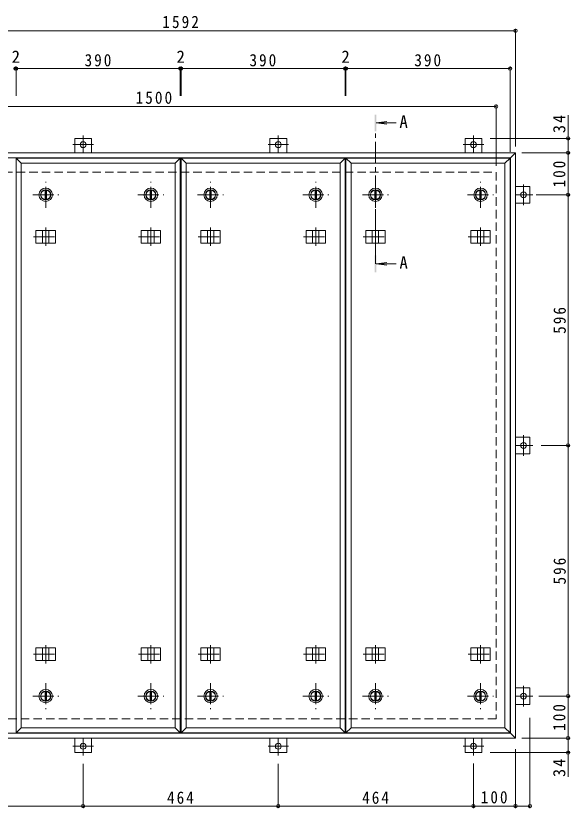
# Model space of a CAD drawing. Units: millimetres at full size, sheet at 1:10. Extents: x -2570 to 2419, y -1962 to 1656.
# Drawn here: x -1371 to -53, y -228 to 1656 of the extents above; entities that cross this region are included whole.
import ezdxf
from ezdxf.enums import TextEntityAlignment as Align

# ---------------------------------------------------------------- set-up
doc = ezdxf.new("R2010")
doc.units = ezdxf.units.MM
doc.header["$LTSCALE"] = 10
doc.header["$PDMODE"] = 32
doc.header["$PDSIZE"] = 8
doc.linetypes.add('CHAIN1', pattern=[8, 5, -1, 1, -1])
doc.linetypes.add('DASHED2', pattern=[3, 2, -1])
for name, color, linetype, lineweight in [('0-1_躯体', 2, 'DASHED2', 9), ('0-2_仕上', 3, 'Continuous', 9), ('0-3_建具', 2, 'Continuous', 9), ('0-5_寸法', 4, 'Continuous', 9), ('0-E', 3, 'Continuous', 9), ('0-F', 2, 'Continuous', 9)]:
    doc.layers.add(name, color=color, linetype=linetype, lineweight=lineweight)
doc.styles.add('ＭＳ ゴシック', font='')
doc.styles.get('ＭＳ ゴシック').set_extended_font_data('MS Gothic')

msp = doc.modelspace()

# ---------------------------------------------------------------- linework, layer by layer
at = {"layer": '0-1_躯体'}
for p, q in [((-1728.75, 1284.56), (-228.75, 1284.56)), ((-228.75, 1284.56), (-228.75, -15.44)), ((-228.75, -15.44), (-1728.75, -15.44))]:
    msp.add_line(p, q, dxfattribs=at)
at = {"layer": '0-2_仕上'}
for p, q in [((-1369.75, 1317.56), (-1357.75, 1305.56)), ((-1369.75, 1317.56), (-979.75, 1317.56)), ((-1369.75, -48.44), (-1369.75, 1317.56)), ((-1357.75, 1305.56), (-991.75, 1305.56)), ((-1357.75, -36.44), (-1357.75, 1305.56)), ((-991.75, 1305.56), (-979.75, 1317.56)), ((-991.75, -36.44), (-991.75, 1305.56)), ((-979.75, -48.44), (-979.75, 1317.56)), ((-977.75, 1317.56), (-965.75, 1305.56)), ((-977.75, 1317.56), (-587.75, 1317.56)), ((-977.75, -48.44), (-977.75, 1317.56)), ((-965.75, 1305.56), (-599.75, 1305.56)), ((-965.75, -36.44), (-965.75, 1305.56)), ((-599.75, 1305.56), (-587.75, 1317.56)), ((-599.75, -36.44), (-599.75, 1305.56)), ((-587.75, -48.44), (-587.75, 1317.56)), ((-585.75, 1317.56), (-573.75, 1305.56)), ((-585.75, 1317.56), (-195.75, 1317.56)), ((-585.75, -48.44), (-585.75, 1317.56)), ((-573.75, 1305.56), (-207.75, 1305.56)), ((-573.75, -36.44), (-573.75, 1305.56)), ((-207.75, 1305.56), (-195.75, 1317.56)), ((-207.75, -36.44), (-207.75, 1305.56)), ((-195.75, -48.44), (-195.75, 1317.56)), ((-1369.75, -48.44), (-1357.75, -36.44)), ((-977.75, -48.44), (-965.75, -36.44)), ((-585.75, -48.44), (-573.75, -36.44)), ((-979.75, -48.44), (-1369.75, -48.44)), ((-587.75, -48.44), (-977.75, -48.44)), ((-195.75, -48.44), (-585.75, -48.44))]:
    msp.add_line(p, q, dxfattribs=at)
for points in [[(-979.75, -48.44), (-991.75, -36.44), (-1357.75, -36.44)], [(-587.75, -48.44), (-599.75, -36.44), (-965.75, -36.44)], [(-195.75, -48.44), (-207.75, -36.44), (-573.75, -36.44)]]:
    msp.add_lwpolyline(points, dxfattribs=at)
at = {"layer": '0-3_建具'}
for p, q in [((-1774.75, 1330.56), (-182.75, 1330.56)), ((-194.75, 1318.56), (-182.75, 1330.56)), ((-182.75, 1330.56), (-182.75, -61.44)), ((-1762.75, 1318.56), (-194.75, 1318.56)), ((-194.75, -49.44), (-194.75, 1318.56)), ((-194.75, -49.44), (-1762.75, -49.44)), ((-194.75, -49.44), (-182.75, -61.44)), ((-182.75, -61.44), (-1774.75, -61.44))]:
    msp.add_line(p, q, dxfattribs=at)
at = {"layer": '0-5_寸法'}
for p, q in [((-513.75, 1401.37), (-488.97, 1404.64)), ((-513.75, 1401.37), (-488.97, 1398.11)), ((-513.75, 1401.37), (-466.29, 1401.37)), ((-513.75, 1066.25), (-488.97, 1069.51)), ((-513.75, 1066.25), (-488.97, 1062.99)), ((-513.75, 1066.25), (-466.29, 1066.25))]:
    msp.add_line(p, q, dxfattribs=at)
at = {"layer": '0-5_寸法', "linetype": 'CHAIN1'}
msp.add_line((-515.75, 1066.25), (-515.75, 1381.37), dxfattribs=at)
at = {"layer": '0-5_寸法'}
for points in [[(-513.75, 1421.37), (-517.75, 1421.37), (-513.75, 1381.37), (-517.75, 1381.37)], [(-513.75, 1046.25), (-517.75, 1046.25), (-513.75, 1086.25), (-517.75, 1086.25)]]:
    msp.add_solid(points, dxfattribs=at)
at = {"layer": '0-E'}
for p, q in [((-1230.75, 1364.76), (-1190.75, 1364.76)), ((-1230.75, 1364.76), (-1230.75, 1330.56)), ((-1190.75, 1364.76), (-1190.75, 1330.56)), ((-766.75, 1364.76), (-726.75, 1364.76)), ((-766.75, 1364.76), (-766.75, 1330.56)), ((-726.75, 1364.76), (-726.75, 1330.56)), ((-302.75, 1364.76), (-262.75, 1364.76)), ((-302.75, 1364.76), (-302.75, 1330.56)), ((-262.75, 1364.76), (-262.75, 1330.56)), ((-148.55, 1250.56), (-182.75, 1250.56)), ((-148.55, 1250.56), (-148.55, 1210.56)), ((-148.55, 1210.56), (-182.75, 1210.56)), ((-148.55, 654.56), (-182.75, 654.56)), ((-148.55, 654.56), (-148.55, 614.56)), ((-148.55, 614.56), (-182.75, 614.56)), ((-148.55, 58.56), (-182.75, 58.56)), ((-148.55, 58.56), (-148.55, 18.56)), ((-148.55, 18.56), (-182.75, 18.56)), ((-1230.75, -95.64), (-1230.75, -61.44)), ((-1190.75, -95.64), (-1190.75, -61.44)), ((-766.75, -95.64), (-766.75, -61.44)), ((-726.75, -95.64), (-726.75, -61.44)), ((-302.75, -95.64), (-302.75, -61.44)), ((-262.75, -95.64), (-262.75, -61.44)), ((-1190.75, -95.64), (-1230.75, -95.64)), ((-726.75, -95.64), (-766.75, -95.64)), ((-262.75, -95.64), (-302.75, -95.64))]:
    msp.add_line(p, q, dxfattribs=at)
at = {"layer": '0-E', "linetype": 'CHAIN1'}
for p, q in [((-1210.75, 1371.73), (-1210.75, 1330.56)), ((-746.75, 1371.73), (-746.75, 1330.56)), ((-282.75, 1371.73), (-282.75, 1330.56)), ((-1186.37, 1349.76), (-1235.13, 1349.76)), ((-722.37, 1349.76), (-771.13, 1349.76)), ((-258.37, 1349.76), (-307.13, 1349.76)), ((-163.55, 1206.18), (-163.55, 1254.93)), ((-141.58, 1230.56), (-182.75, 1230.56)), ((-163.55, 610.18), (-163.55, 658.93)), ((-141.58, 634.56), (-182.75, 634.56)), ((-163.55, 14.18), (-163.55, 62.93)), ((-141.58, 38.56), (-182.75, 38.56)), ((-1210.75, -102.62), (-1210.75, -61.44)), ((-746.75, -102.62), (-746.75, -61.44)), ((-282.75, -102.62), (-282.75, -61.44)), ((-1235.13, -80.64), (-1186.37, -80.64)), ((-771.13, -80.64), (-722.37, -80.64)), ((-307.13, -80.64), (-258.37, -80.64))]:
    msp.add_line(p, q, dxfattribs=at)
at = {"layer": '0-E'}
for centre in [(-1210.75, 1349.76), (-746.75, 1349.76), (-282.75, 1349.76), (-163.55, 1230.56), (-163.55, 634.56), (-163.55, 38.56), (-1210.75, -80.64), (-746.75, -80.64), (-282.75, -80.64)]:
    msp.add_circle(centre, 7, dxfattribs=at)
at = {"layer": '0-F', "color": 7}
for p, q in [((-1774.75, 1620.56), (-182.75, 1620.56)), ((-182.75, 1345.56), (-182.75, 1625.56)), ((-1371.75, 1530.56), (-1369.75, 1530.56)), ((-1369.75, 1533.56), (-1369.75, 1465.56)), ((-1369.75, 1530.56), (-979.75, 1530.56)), ((-979.75, 1533.56), (-979.75, 1465.56)), ((-979.75, 1530.56), (-977.75, 1530.56)), ((-977.75, 1533.56), (-977.75, 1465.56)), ((-977.75, 1530.56), (-587.75, 1530.56)), ((-587.75, 1533.56), (-587.75, 1465.56)), ((-587.75, 1530.56), (-585.75, 1530.56)), ((-585.75, 1533.56), (-585.75, 1465.56)), ((-585.75, 1530.56), (-195.75, 1530.56)), ((-195.75, 1332.56), (-195.75, 1535.56)), ((-1728.75, 1440.55), (-228.75, 1440.55)), ((-228.75, 1299.56), (-228.75, 1445.55)), ((-57.77, 1364.76), (-57.77, 1419.93)), ((-52.77, 1364.76), (-242.75, 1364.76)), ((-57.77, 1330.56), (-57.77, 1364.76)), ((-167.75, 1330.56), (-52.77, 1330.56)), ((-57.77, 1230.56), (-57.77, 1330.56)), ((-133.82, 1230.56), (-52.77, 1230.56)), ((-57.77, 634.56), (-57.77, 1230.56)), ((-54.77, 634.56), (-121.58, 634.56)), ((-57.77, 38.56), (-57.77, 634.56)), ((-127.24, 38.56), (-52.77, 38.56)), ((-57.77, -61.44), (-57.77, 38.56)), ((-148.55, -227.81), (-148.55, -12.66)), ((-167.75, -61.44), (-52.77, -61.44)), ((-57.77, -61.44), (-57.77, -95.64)), ((-182.75, -87.66), (-182.75, -227.81)), ((-52.77, -95.64), (-242.75, -95.64)), ((-57.77, -95.64), (-57.77, -153.6)), ((-1210.75, -225.81), (-1210.75, -122.62)), ((-746.75, -225.81), (-746.75, -122.62)), ((-282.75, -121.58), (-282.75, -227.81)), ((-1674.75, -222.81), (-1210.75, -222.81)), ((-1210.75, -222.81), (-746.75, -222.81)), ((-746.75, -222.81), (-282.75, -222.81)), ((-282.75, -222.81), (-182.75, -222.81)), ((-182.75, -222.81), (-148.55, -222.81))]:
    msp.add_line(p, q, dxfattribs=at)
at = {"layer": '0-F', "linetype": 'CHAIN1'}
for p, q in [((-1299.75, 1199.56), (-1299.75, 1261.56)), ((-1049.75, 1199.56), (-1049.75, 1261.56)), ((-907.75, 1199.56), (-907.75, 1261.56)), ((-657.75, 1199.56), (-657.75, 1261.56)), ((-515.75, 1199.56), (-515.75, 1261.56)), ((-265.75, 1199.56), (-265.75, 1261.56)), ((-1330.75, 1230.56), (-1268.75, 1230.56)), ((-1080.75, 1230.56), (-1018.75, 1230.56)), ((-938.75, 1230.56), (-876.75, 1230.56)), ((-688.75, 1230.56), (-626.75, 1230.56)), ((-546.75, 1230.56), (-484.75, 1230.56)), ((-296.75, 1230.56), (-234.75, 1230.56)), ((-1299.75, 69.56), (-1299.75, 7.56)), ((-1049.75, 69.56), (-1049.75, 7.56)), ((-907.75, 69.56), (-907.75, 7.56)), ((-657.75, 69.56), (-657.75, 7.56)), ((-515.75, 69.56), (-515.75, 7.56)), ((-265.75, 69.56), (-265.75, 7.56)), ((-1330.75, 38.56), (-1268.75, 38.56)), ((-1080.75, 38.56), (-1018.75, 38.56)), ((-938.75, 38.56), (-876.75, 38.56)), ((-688.75, 38.56), (-626.75, 38.56)), ((-546.75, 38.56), (-484.75, 38.56)), ((-296.75, 38.56), (-234.75, 38.56))]:
    msp.add_line(p, q, dxfattribs=at)
at = {"layer": '0-F'}
for p, q in [((-1301.25, 1241.96), (-1301.25, 1219.15)), ((-1298.25, 1241.96), (-1298.25, 1219.15)), ((-1051.25, 1241.96), (-1051.25, 1219.15)), ((-1048.25, 1241.96), (-1048.25, 1219.15)), ((-909.25, 1241.96), (-909.25, 1219.15)), ((-906.25, 1241.96), (-906.25, 1219.15)), ((-659.25, 1241.96), (-659.25, 1219.15)), ((-656.25, 1241.96), (-656.25, 1219.15)), ((-517.25, 1241.96), (-517.25, 1219.15)), ((-514.25, 1241.96), (-514.25, 1219.15)), ((-267.25, 1241.96), (-267.25, 1219.15)), ((-264.25, 1241.96), (-264.25, 1219.15)), ((-1301.25, 27.15), (-1301.25, 49.96)), ((-1298.25, 27.15), (-1298.25, 49.96)), ((-1051.25, 27.15), (-1051.25, 49.96)), ((-1048.25, 27.15), (-1048.25, 49.96)), ((-909.25, 27.15), (-909.25, 49.96)), ((-906.25, 27.15), (-906.25, 49.96)), ((-659.25, 27.15), (-659.25, 49.96)), ((-656.25, 27.15), (-656.25, 49.96)), ((-517.25, 27.15), (-517.25, 49.96)), ((-514.25, 27.15), (-514.25, 49.96)), ((-267.25, 27.15), (-267.25, 49.96)), ((-264.25, 27.15), (-264.25, 49.96))]:
    msp.add_line(p, q, dxfattribs=at)
at = {"layer": '0-F', "color": 4, "linetype": 'CHAIN1'}
for p, q in [((-1299.75, 1152.67), (-1299.75, 1109.43)), ((-1049.75, 1152.67), (-1049.75, 1109.43)), ((-907.75, 1152.67), (-907.75, 1109.43)), ((-657.75, 1152.67), (-657.75, 1109.43)), ((-515.75, 1152.67), (-515.75, 1109.43)), ((-265.75, 1152.67), (-265.75, 1109.43)), ((-1329.16, 1130.56), (-1270.34, 1130.56)), ((-1079.16, 1130.56), (-1020.34, 1130.56)), ((-937.16, 1130.56), (-878.34, 1130.56)), ((-687.16, 1130.56), (-628.34, 1130.56)), ((-545.16, 1130.56), (-486.34, 1130.56)), ((-295.16, 1130.56), (-236.34, 1130.56)), ((-1299.75, 116.44), (-1299.75, 159.68)), ((-1049.75, 116.44), (-1049.75, 159.68)), ((-907.75, 116.44), (-907.75, 159.68)), ((-657.75, 116.44), (-657.75, 159.68)), ((-515.75, 116.44), (-515.75, 159.68)), ((-265.75, 116.44), (-265.75, 159.68)), ((-1329.16, 138.56), (-1270.34, 138.56)), ((-1079.16, 138.56), (-1020.34, 138.56)), ((-937.16, 138.56), (-878.34, 138.56)), ((-687.16, 138.56), (-628.34, 138.56)), ((-545.16, 138.56), (-486.34, 138.56)), ((-295.16, 138.56), (-236.34, 138.56))]:
    msp.add_line(p, q, dxfattribs=at)
at = {"layer": '0-F', "color": 4}
for p, q in [((-1322.84, 1145.56), (-1322.84, 1115.56)), ((-1322.84, 1145.56), (-1276.66, 1145.56)), ((-1307.25, 1145.56), (-1307.25, 1115.56)), ((-1292.25, 1145.56), (-1292.25, 1115.56)), ((-1276.66, 1145.56), (-1276.66, 1115.56)), ((-1072.84, 1145.56), (-1072.84, 1115.56)), ((-1072.84, 1145.56), (-1026.66, 1145.56)), ((-1057.25, 1145.56), (-1057.25, 1115.56)), ((-1042.25, 1145.56), (-1042.25, 1115.56)), ((-1026.66, 1145.56), (-1026.66, 1115.56)), ((-930.84, 1145.56), (-930.84, 1115.56)), ((-930.84, 1145.56), (-884.66, 1145.56)), ((-915.25, 1145.56), (-915.25, 1115.56)), ((-900.25, 1145.56), (-900.25, 1115.56)), ((-884.66, 1145.56), (-884.66, 1115.56)), ((-680.84, 1145.56), (-680.84, 1115.56)), ((-680.84, 1145.56), (-634.66, 1145.56)), ((-665.25, 1145.56), (-665.25, 1115.56)), ((-650.25, 1145.56), (-650.25, 1115.56)), ((-634.66, 1145.56), (-634.66, 1115.56)), ((-538.84, 1145.56), (-538.84, 1115.56)), ((-538.84, 1145.56), (-492.66, 1145.56)), ((-523.25, 1145.56), (-523.25, 1115.56)), ((-508.25, 1145.56), (-508.25, 1115.56)), ((-492.66, 1145.56), (-492.66, 1115.56)), ((-288.84, 1145.56), (-288.84, 1115.56)), ((-288.84, 1145.56), (-242.66, 1145.56)), ((-273.25, 1145.56), (-273.25, 1115.56)), ((-258.25, 1145.56), (-258.25, 1115.56)), ((-242.66, 1145.56), (-242.66, 1115.56)), ((-1322.84, 1115.56), (-1276.66, 1115.56)), ((-1072.84, 1115.56), (-1026.66, 1115.56)), ((-930.84, 1115.56), (-884.66, 1115.56)), ((-680.84, 1115.56), (-634.66, 1115.56)), ((-538.84, 1115.56), (-492.66, 1115.56)), ((-288.84, 1115.56), (-242.66, 1115.56)), ((-1322.84, 123.56), (-1322.84, 153.56)), ((-1322.84, 153.56), (-1276.66, 153.56)), ((-1307.25, 123.56), (-1307.25, 153.56)), ((-1292.25, 123.56), (-1292.25, 153.56)), ((-1276.66, 123.56), (-1276.66, 153.56)), ((-1072.84, 123.56), (-1072.84, 153.56)), ((-1072.84, 153.56), (-1026.66, 153.56)), ((-1057.25, 123.56), (-1057.25, 153.56)), ((-1042.25, 123.56), (-1042.25, 153.56)), ((-1026.66, 123.56), (-1026.66, 153.56)), ((-930.84, 123.56), (-930.84, 153.56)), ((-930.84, 153.56), (-884.66, 153.56)), ((-915.25, 123.56), (-915.25, 153.56)), ((-900.25, 123.56), (-900.25, 153.56)), ((-884.66, 123.56), (-884.66, 153.56)), ((-680.84, 123.56), (-680.84, 153.56)), ((-680.84, 153.56), (-634.66, 153.56)), ((-665.25, 123.56), (-665.25, 153.56)), ((-650.25, 123.56), (-650.25, 153.56)), ((-634.66, 123.56), (-634.66, 153.56)), ((-538.84, 123.56), (-538.84, 153.56)), ((-538.84, 153.56), (-492.66, 153.56)), ((-523.25, 123.56), (-523.25, 153.56)), ((-508.25, 123.56), (-508.25, 153.56)), ((-492.66, 123.56), (-492.66, 153.56)), ((-288.84, 123.56), (-288.84, 153.56)), ((-288.84, 153.56), (-242.66, 153.56)), ((-273.25, 123.56), (-273.25, 153.56)), ((-258.25, 123.56), (-258.25, 153.56)), ((-242.66, 123.56), (-242.66, 153.56)), ((-1322.84, 123.56), (-1276.66, 123.56)), ((-1072.84, 123.56), (-1026.66, 123.56)), ((-930.84, 123.56), (-884.66, 123.56)), ((-680.84, 123.56), (-634.66, 123.56)), ((-538.84, 123.56), (-492.66, 123.56)), ((-288.84, 123.56), (-242.66, 123.56))]:
    msp.add_line(p, q, dxfattribs=at)
at = {"layer": '0-F'}
for centre, radius in [((-1299.75, 1230.56), 16), ((-1049.75, 1230.56), 16), ((-907.75, 1230.56), 16), ((-657.75, 1230.56), 16), ((-515.75, 1230.56), 16), ((-265.75, 1230.56), 16), ((-1299.75, 1230.56), 12), ((-1299.75, 1230.56), 11.5), ((-1049.75, 1230.56), 12), ((-1049.75, 1230.56), 11.5), ((-907.75, 1230.56), 12), ((-907.75, 1230.56), 11.5), ((-657.75, 1230.56), 12), ((-657.75, 1230.56), 11.5), ((-515.75, 1230.56), 12), ((-515.75, 1230.56), 11.5), ((-265.75, 1230.56), 12), ((-265.75, 1230.56), 11.5), ((-1299.75, 38.56), 16), ((-1299.75, 38.56), 12), ((-1299.75, 38.56), 11.5), ((-1049.75, 38.56), 16), ((-1049.75, 38.56), 12), ((-1049.75, 38.56), 11.5), ((-907.75, 38.56), 16), ((-907.75, 38.56), 12), ((-907.75, 38.56), 11.5), ((-657.75, 38.56), 16), ((-657.75, 38.56), 12), ((-657.75, 38.56), 11.5), ((-515.75, 38.56), 16), ((-515.75, 38.56), 12), ((-515.75, 38.56), 11.5), ((-265.75, 38.56), 16), ((-265.75, 38.56), 12), ((-265.75, 38.56), 11.5)]:
    msp.add_circle(centre, radius, dxfattribs=at)
at = {"layer": '0-F', "color": 7}
for p in [(-182.75, 1620.56), (-1371.75, 1530.56), (-1369.75, 1530.56), (-979.75, 1530.56), (-977.75, 1530.56), (-587.75, 1530.56), (-585.75, 1530.56), (-195.75, 1530.56), (-228.75, 1440.55), (-57.77, 1364.76), (-57.77, 1330.56), (-57.77, 1230.56), (-57.77, 634.56), (-57.77, 38.56), (-57.77, -61.44), (-57.77, -95.64), (-1210.75, -222.81), (-746.75, -222.81), (-282.75, -222.81), (-182.75, -222.81), (-148.55, -222.81)]:
    msp.add_point(p, dxfattribs=at)

# ---------------------------------------------------------------- texts
at = {"layer": '0-5_寸法', "color": 2, "style": 'ＭＳ ゴシック'}
for p in [(-458.72, 1380.98), (-458.72, 1045.85)]:
    msp.add_text('A', height=29.33, dxfattribs=at).set_placement(p, align=Align.BOTTOM_LEFT)
at = {"layer": '0-F', "style": 'ＭＳ ゴシック'}
for p in [(-1380.75, 1535.56), (-988.75, 1535.56), (-596.75, 1535.56)]:
    msp.add_text('2', height=29.33, dxfattribs=at).set_placement(p, align=Align.BOTTOM_LEFT)
at = {"layer": '0-F', "char_height": 29.33, "attachment_point": 7, "style": 'ＭＳ ゴシック'}
for s, insert in [('\\T1.28;\\W0.9;1592', (-1022.5, 1626.56)), ('\\T1.27;\\W0.9;390', (-1207.25, 1535.56)), ('\\T1.27;\\W0.9;390', (-815.25, 1535.56)), ('\\T1.27;\\W0.9;390', (-423.25, 1535.56)), ('\\T1.28;\\W0.9;1500', (-1086.04, 1446.55)), ('\\T1.27;\\W0.9;464', (-1011.25, -217.81)), ('\\T1.27;\\W0.9;464', (-547.25, -217.81)), ('\\T1.27;\\W0.9;100', (-265.25, -216.81))]:
    msp.add_mtext(s, dxfattribs=dict(at, insert=insert))
at = {"layer": '0-F', "char_height": 29.33, "attachment_point": 7, "rotation": 90, "style": 'ＭＳ ゴシック'}
for s, insert in [('\\T1.27;\\W0.95;34', (-63.77, 1377.43)), ('\\T1.27;\\W0.9;100', (-63.77, 1248.06)), ('\\T1.27;\\W0.9;596', (-62.77, 900.06)), ('\\T1.27;\\W0.9;596', (-62.77, 304.06)), ('\\T1.27;\\W0.9;100', (-63.77, -43.94)), ('\\T1.27;\\W0.95;34', (-63.77, -153.6))]:
    msp.add_mtext(s, dxfattribs=dict(at, insert=insert))

doc.saveas('drawing.dxf')
